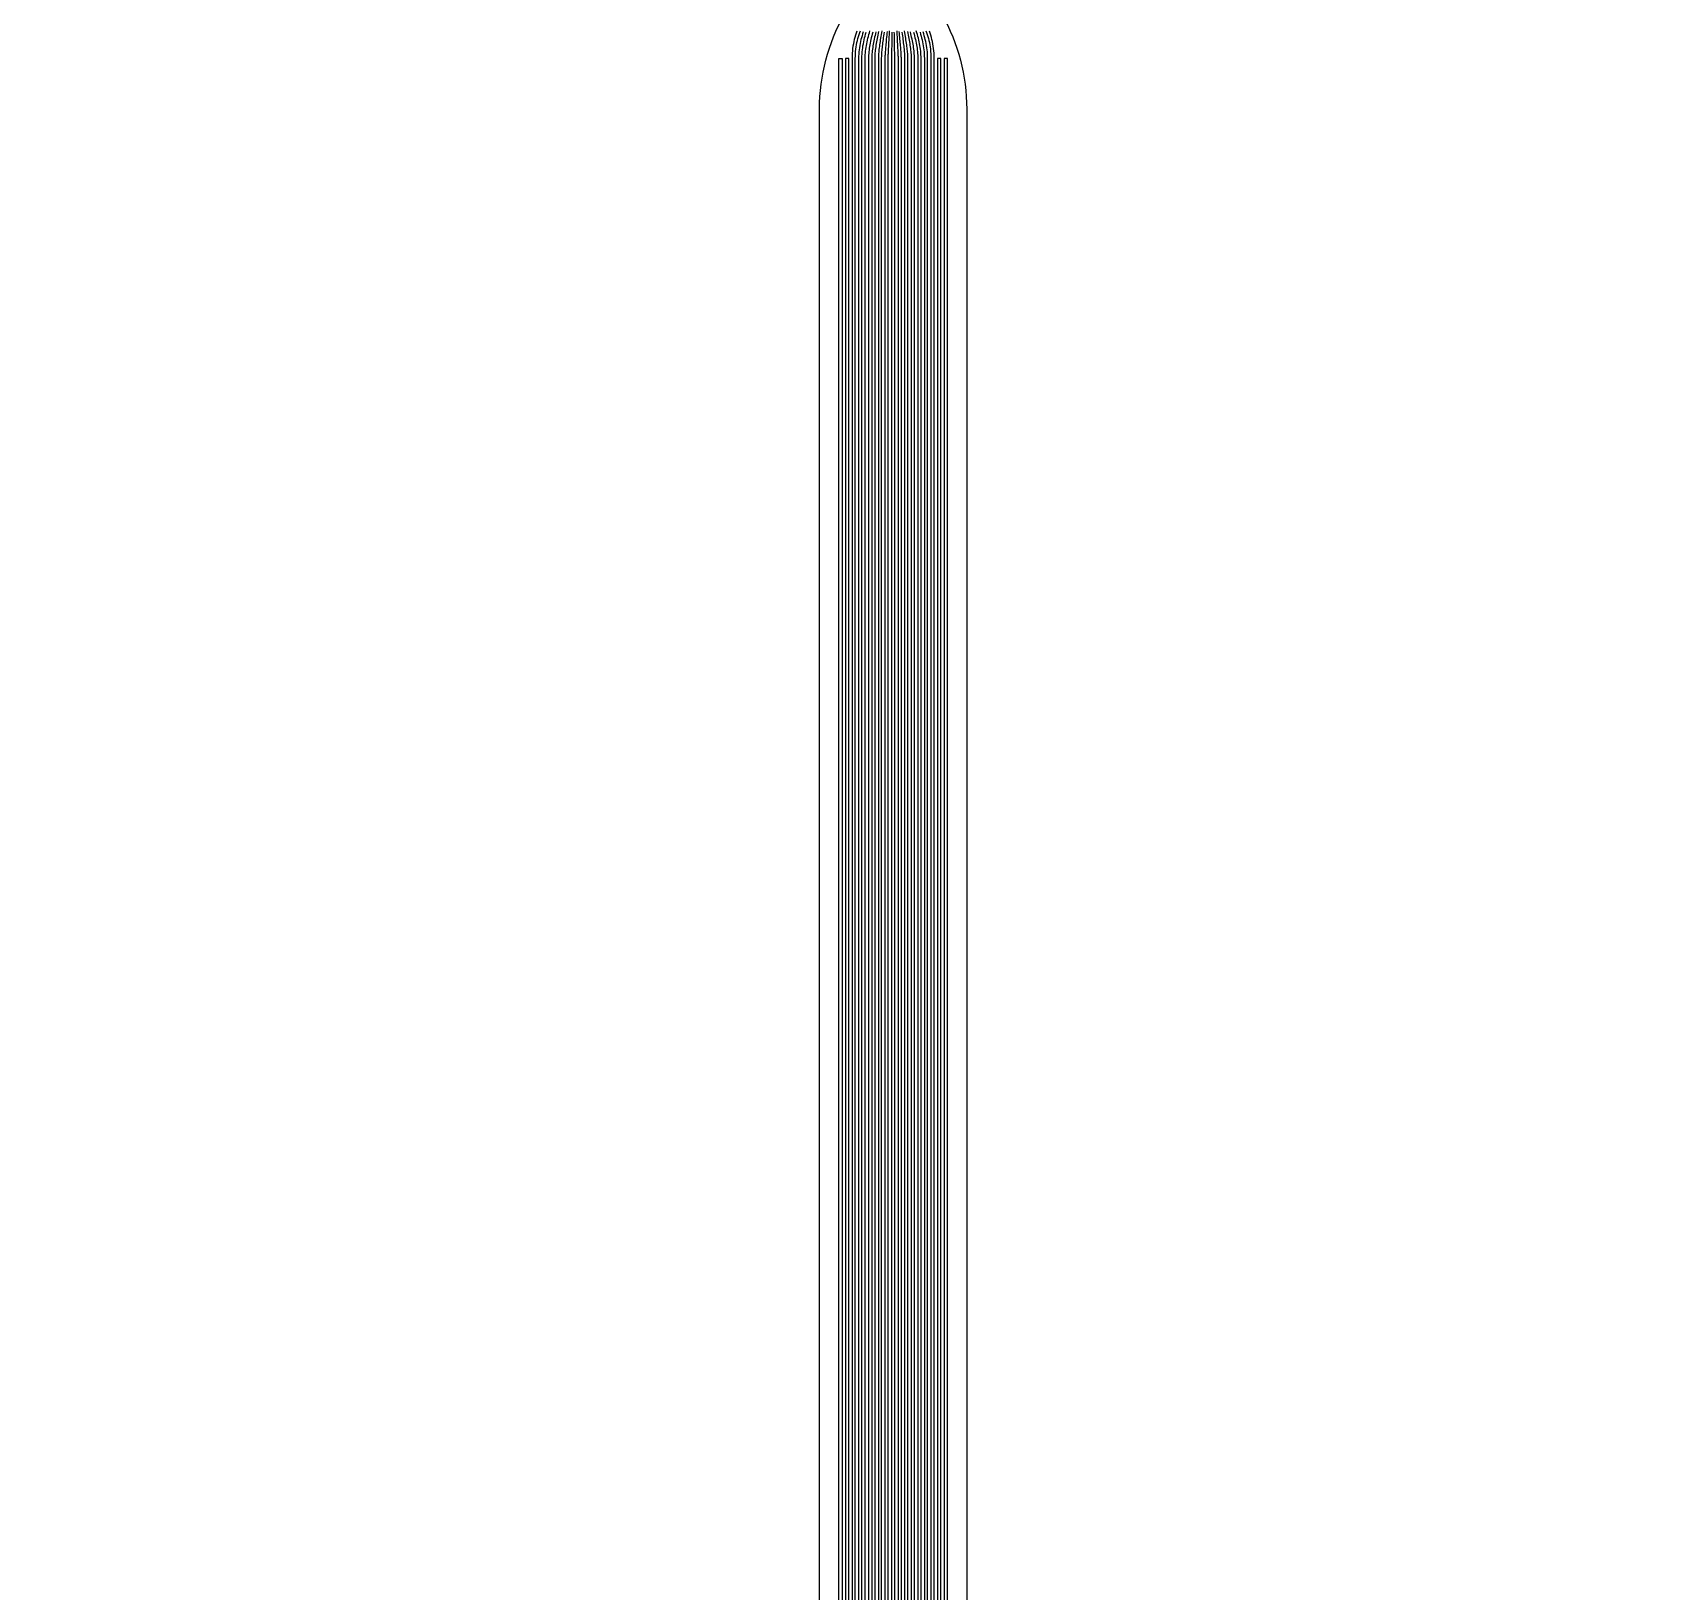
# Model space of a CAD drawing. Header units: millimetres. Extents: x 0 to 9.6, y 0 to 26.9.
# Drawn here: x 0.33 to 8.73, y 13.43 to 21.48 of the extents above; entities that cross this region are included whole.
import ezdxf

# ---------------------------------------------------------------- set-up
doc = ezdxf.new("R2010")
doc.units = ezdxf.units.MM
doc.header["$MEASUREMENT"] = 0
doc.layers.add('Insulation', color=112, linetype='Continuous')
doc.layers.add('Metal', color=52, linetype='Continuous')

msp = doc.modelspace()

# ---------------------------------------------------------------- linework, layer by layer
at = {"layer": 'Insulation'}
msp.add_lwpolyline([(4.398, 4.35), (4.398, 21.0887, -0.128513), (4.5259, 21.5779), (4.5506, 21.6221, 0.128513), (4.6785, 22.1113), (4.6785, 26.75, -0.414214), (4.7785, 26.85, -0.414214), (4.8785, 26.75), (4.8785, 22.1113, 0.128513), (5.0064, 21.6221), (5.0311, 21.5779, -0.128513), (5.159, 21.0887), (5.159, 4.35, 0.414214)], format="xyb", dxfattribs=at)
at = {"layer": 'Metal'}
for points in [[(4.5905, 21.4904), (4.5869, 21.4802), (4.5835, 21.4698), (4.5804, 21.4591), (4.5776, 21.4482), (4.575, 21.437), (4.5727, 21.4256), (4.5707, 21.4138), (4.5691, 21.4017), (4.5677, 21.3893), (4.5668, 21.3766), (4.5662, 21.3635), (4.566, 21.35, 0.0037), (4.566, 21.35), (4.566, 2.9185, -0.414214)], [(4.583, 2.8845), (4.583, 21.35, -0.003664), (4.583, 21.35), (4.5832, 21.3625), (4.5837, 21.3747), (4.5846, 21.3867), (4.5858, 21.3984), (4.5873, 21.4098), (4.5892, 21.421), (4.5913, 21.432), (4.5936, 21.4427), (4.5963, 21.4533), (4.5991, 21.4636), (4.6022, 21.4738), (4.6055, 21.4837), (4.609, 21.4936)], [(4.6238, 21.4868), (4.6206, 21.4771), (4.6176, 21.4673), (4.6147, 21.4574), (4.6121, 21.4474), (4.6097, 21.4372), (4.6075, 21.4269), (4.6056, 21.4164), (4.604, 21.4058), (4.6026, 21.395), (4.6015, 21.384), (4.6007, 21.3729), (4.6002, 21.3615), (4.6, 21.35, 0.003623), (4.6, 21.35), (4.6, 2.8505, -0.414214)], [(4.617, 2.8165), (4.617, 21.3499, -0.005487), (4.617, 21.3501), (4.6172, 21.3614), (4.6178, 21.3725), (4.6186, 21.3836), (4.6197, 21.3944), (4.621, 21.4051), (4.6226, 21.4156), (4.6244, 21.4259), (4.6264, 21.4362), (4.6286, 21.4463), (4.631, 21.4562), (4.6336, 21.4661), (4.6363, 21.4758), (4.6393, 21.4854)], [(4.634, 2.7825), (4.634, 21.3563, -0.010374), (4.634, 21.3565), (4.6345, 21.3693), (4.6352, 21.3788), (4.6361, 21.3884), (4.6372, 21.3979), (4.6386, 21.4074), (4.6401, 21.4169), (4.6419, 21.4263), (4.6438, 21.4358), (4.6459, 21.4452), (4.6482, 21.4546), (4.6507, 21.464), (4.6533, 21.4734), (4.656, 21.4828), (4.6588, 21.4922)], [(4.6729, 21.4851), (4.6704, 21.4757), (4.668, 21.4664), (4.6657, 21.4572), (4.6635, 21.448), (4.6615, 21.4389), (4.6597, 21.4298), (4.6579, 21.4207), (4.6564, 21.4117), (4.655, 21.4027), (4.6538, 21.3938), (4.6528, 21.385), (4.652, 21.3762), (4.6515, 21.3674), (4.6511, 21.3587), (4.651, 21.35, 0.003446), (4.651, 21.35), (4.651, 2.7485, -0.414214)], [(4.6892, 21.4875), (4.687, 21.4781), (4.6848, 21.4688), (4.6827, 21.4597), (4.6807, 21.4506), (4.6789, 21.4416), (4.6771, 21.4327), (4.6755, 21.4239), (4.674, 21.4152), (4.6727, 21.4066), (4.6715, 21.3982), (4.6705, 21.3898), (4.6696, 21.3816), (4.6689, 21.3735), (4.6684, 21.3656), (4.668, 21.3551, 0.009724), (4.668, 21.355), (4.668, 2.7145, -0.414214)], [(4.685, 2.6805), (4.685, 21.3543, -0.009262), (4.685, 21.3545), (4.6853, 21.3637), (4.6858, 21.3709), (4.6863, 21.3783), (4.6871, 21.3859), (4.6879, 21.3936), (4.689, 21.4016), (4.6901, 21.4097), (4.6913, 21.418), (4.6927, 21.4265), (4.6942, 21.4351), (4.6958, 21.4439), (4.6975, 21.4529), (4.6992, 21.462), (4.7011, 21.4712), (4.703, 21.4806), (4.705, 21.4901)], [(4.72, 21.4929), (4.7183, 21.4832), (4.7167, 21.4736), (4.7151, 21.4643), (4.7136, 21.4551), (4.7122, 21.4461), (4.7108, 21.4373), (4.7095, 21.4287), (4.7083, 21.4203), (4.7072, 21.4121), (4.7062, 21.4042), (4.7052, 21.3965), (4.7044, 21.3891), (4.7037, 21.3819), (4.7031, 21.3749), (4.7026, 21.3683), (4.7023, 21.3619), (4.702, 21.3538, 0.008667), (4.702, 21.3536), (4.702, 2.6465, -0.414214)], [(4.719, 2.6125), (4.719, 21.353, -0.007872), (4.719, 21.3531), (4.7192, 21.3601), (4.7195, 21.3656), (4.7199, 21.3716), (4.7203, 21.3779), (4.7209, 21.3845), (4.7215, 21.3914), (4.7222, 21.3987), (4.723, 21.4063), (4.7239, 21.4141), (4.7249, 21.4223), (4.7259, 21.4307), (4.7269, 21.4393), (4.7281, 21.4482), (4.7292, 21.4574), (4.7304, 21.4667), (4.7317, 21.4763), (4.733, 21.4861)], [(4.747, 21.4893), (4.746, 21.4793), (4.7451, 21.4694), (4.7442, 21.4598), (4.7433, 21.4504), (4.7425, 21.4413), (4.7417, 21.4325), (4.7409, 21.424), (4.7402, 21.4158), (4.7395, 21.4079), (4.7389, 21.4004), (4.7383, 21.3932), (4.7378, 21.3864), (4.7373, 21.3799), (4.7369, 21.3739), (4.7366, 21.3682), (4.7363, 21.363), (4.7362, 21.3582), (4.736, 21.3525, 0.006756), (4.736, 21.3523), (4.736, 2.5785, -0.414214)], [(4.753, 2.5445), (4.753, 21.35, -0.002043), (4.753, 21.35), (4.753, 21.3529), (4.7531, 21.3564), (4.7532, 21.3604), (4.7534, 21.3649), (4.7536, 21.3699), (4.7538, 21.3754), (4.7541, 21.3813), (4.7544, 21.3877), (4.7547, 21.3945), (4.7551, 21.4018), (4.7555, 21.4094), (4.7559, 21.4174), (4.7564, 21.4257), (4.7569, 21.4345), (4.7574, 21.4435), (4.7579, 21.4529), (4.7584, 21.4625), (4.759, 21.4725), (4.7596, 21.4827), (4.7602, 21.4931)], [(4.7724, 21.4866), (4.7722, 21.476), (4.772, 21.4656), (4.7718, 21.4556), (4.7716, 21.4459), (4.7715, 21.4366), (4.7713, 21.4276), (4.7711, 21.419), (4.771, 21.4107), (4.7708, 21.4029), (4.7707, 21.3956), (4.7706, 21.3887), (4.7705, 21.3822), (4.7704, 21.3763), (4.7703, 21.3708), (4.7702, 21.3659), (4.7701, 21.3616), (4.7701, 21.3578), (4.77, 21.3529, 0.001983), (4.77, 21.3529), (4.77, 21.35), (4.77, 2.5105, -0.414214)], [(4.787, 2.4765), (4.787, 21.3511, 0.002264), (4.787, 21.3511), (4.787, 21.3546), (4.7869, 21.3578), (4.7869, 21.3616), (4.7868, 21.3659), (4.7867, 21.3708), (4.7866, 21.3763), (4.7865, 21.3822), (4.7864, 21.3887), (4.7863, 21.3956), (4.7862, 21.4029), (4.786, 21.4107), (4.7859, 21.419), (4.7857, 21.4276), (4.7855, 21.4366), (4.7854, 21.4459), (4.7852, 21.4556), (4.785, 21.4656), (4.7848, 21.476), (4.7846, 21.4866)], [(4.7968, 21.4931), (4.7974, 21.4827), (4.798, 21.4725), (4.7986, 21.4625), (4.7991, 21.4529), (4.7996, 21.4435), (4.8001, 21.4345), (4.8006, 21.4257), (4.8011, 21.4174), (4.8015, 21.4094), (4.8019, 21.4018), (4.8023, 21.3945), (4.8026, 21.3877), (4.8029, 21.3813), (4.8032, 21.3754), (4.8034, 21.3699), (4.8036, 21.3649), (4.8038, 21.3604), (4.8039, 21.3564), (4.804, 21.3529), (4.804, 21.35, -0.002043), (4.804, 21.35), (4.804, 2.4765, 0.414214)], [(4.821, 2.5105), (4.821, 21.3523, 0.006756), (4.821, 21.3525), (4.8208, 21.3582), (4.8207, 21.363), (4.8204, 21.3682), (4.8201, 21.3739), (4.8197, 21.3799), (4.8192, 21.3864), (4.8187, 21.3932), (4.8181, 21.4004), (4.8175, 21.4079), (4.8168, 21.4158), (4.8161, 21.424), (4.8153, 21.4325), (4.8145, 21.4413), (4.8137, 21.4504), (4.8128, 21.4598), (4.8119, 21.4694), (4.811, 21.4793), (4.81, 21.4893)], [(4.824, 21.4861), (4.8253, 21.4763), (4.8266, 21.4667), (4.8278, 21.4574), (4.8289, 21.4482), (4.8301, 21.4393), (4.8311, 21.4307), (4.8321, 21.4223), (4.8331, 21.4141), (4.834, 21.4063), (4.8348, 21.3987), (4.8355, 21.3914), (4.8361, 21.3845), (4.8367, 21.3779), (4.8371, 21.3716), (4.8375, 21.3656), (4.8378, 21.3601), (4.8379, 21.3548), (4.838, 21.35, -0.002881), (4.838, 21.35), (4.838, 2.5445, 0.414214)], [(4.855, 2.5785), (4.855, 21.3536, 0.008667), (4.855, 21.3538), (4.8547, 21.3619), (4.8544, 21.3683), (4.8539, 21.3749), (4.8533, 21.3819), (4.8526, 21.3891), (4.8518, 21.3965), (4.8508, 21.4042), (4.8498, 21.4121), (4.8487, 21.4203), (4.8475, 21.4287), (4.8462, 21.4373), (4.8448, 21.4461), (4.8434, 21.4551), (4.8419, 21.4643), (4.8403, 21.4736), (4.8387, 21.4832), (4.837, 21.4929)], [(4.852, 21.4901), (4.854, 21.4806), (4.8559, 21.4712), (4.8578, 21.462), (4.8595, 21.4529), (4.8612, 21.4439), (4.8628, 21.4351), (4.8643, 21.4265), (4.8657, 21.418), (4.8669, 21.4097), (4.868, 21.4016), (4.8691, 21.3936), (4.8699, 21.3859), (4.8707, 21.3783), (4.8712, 21.3709), (4.8717, 21.3637), (4.872, 21.3545, -0.009262), (4.872, 21.3543), (4.872, 2.6125, 0.414214)], [(4.889, 2.6465), (4.889, 21.355, 0.009724), (4.889, 21.3551), (4.8886, 21.3656), (4.8881, 21.3735), (4.8874, 21.3816), (4.8865, 21.3898), (4.8855, 21.3982), (4.8843, 21.4066), (4.883, 21.4152), (4.8815, 21.4239), (4.8799, 21.4327), (4.8781, 21.4416), (4.8763, 21.4506), (4.8743, 21.4597), (4.8722, 21.4688), (4.87, 21.4781), (4.8678, 21.4875)], [(4.8841, 21.4851), (4.8866, 21.4757), (4.889, 21.4664), (4.8913, 21.4572), (4.8935, 21.448), (4.8955, 21.4389), (4.8973, 21.4298), (4.8991, 21.4207), (4.9006, 21.4117), (4.902, 21.4027), (4.9032, 21.3938), (4.9042, 21.385), (4.905, 21.3762), (4.9055, 21.3674), (4.906, 21.3558, -0.010094), (4.906, 21.3556), (4.906, 2.6805, 0.414214)], [(4.923, 2.7145), (4.923, 21.35, 0.003509), (4.923, 21.35), (4.9229, 21.3597), (4.9225, 21.3693), (4.9218, 21.3788), (4.9209, 21.3884), (4.9198, 21.3979), (4.9184, 21.4074), (4.9169, 21.4169), (4.9151, 21.4263), (4.9132, 21.4358), (4.9111, 21.4452), (4.9088, 21.4546), (4.9063, 21.464), (4.9037, 21.4734), (4.901, 21.4828), (4.8982, 21.4922)], [(4.9177, 21.4854), (4.9207, 21.4758), (4.9234, 21.4661), (4.926, 21.4562), (4.9284, 21.4463), (4.9306, 21.4362), (4.9326, 21.4259), (4.9344, 21.4156), (4.936, 21.4051), (4.9373, 21.3944), (4.9384, 21.3836), (4.9392, 21.3725), (4.9398, 21.3614), (4.94, 21.3501, -0.005487), (4.94, 21.3499), (4.94, 2.7485, 0.414214)], [(4.957, 2.7825), (4.957, 21.35, 0.003623), (4.957, 21.35), (4.9568, 21.3615), (4.9563, 21.3729), (4.9555, 21.384), (4.9544, 21.395), (4.953, 21.4058), (4.9514, 21.4164), (4.9495, 21.4269), (4.9473, 21.4372), (4.9449, 21.4474), (4.9423, 21.4574), (4.9394, 21.4673), (4.9364, 21.4771), (4.9332, 21.4868)], [(4.948, 21.4936), (4.9515, 21.4837), (4.9548, 21.4738), (4.9579, 21.4636), (4.9607, 21.4533), (4.9634, 21.4427), (4.9657, 21.432), (4.9678, 21.421), (4.9697, 21.4098), (4.9712, 21.3984), (4.9724, 21.3867), (4.9733, 21.3747), (4.9738, 21.3625), (4.974, 21.35, -0.003664), (4.974, 21.35), (4.974, 2.8165, 0.414214)], [(4.991, 2.8505), (4.991, 21.35, 0.0037), (4.991, 21.35), (4.9908, 21.3635), (4.9902, 21.3766), (4.9893, 21.3893), (4.9879, 21.4017), (4.9863, 21.4138), (4.9843, 21.4256), (4.982, 21.437), (4.9794, 21.4482), (4.9766, 21.4591), (4.9735, 21.4698), (4.9701, 21.4802), (4.9665, 21.4904)]]:
    msp.add_lwpolyline(points, format="xyb", dxfattribs=at)
for points in [[(0.328, 0.135), (0.328, 2.065, -0.414214), (0.363, 2.1), (0.401, 2.1, 0.414214), (0.486, 2.185), (0.486, 2.893, -0.414214), (0.571, 2.978), (4.4215, 2.978, 0.414214), (4.498, 3.0545), (4.498, 21.35), (4.515, 21.35), (4.515, 3.0205, -0.414214), (4.4385, 2.944), (0.605, 2.944, 0.414214), (0.52, 2.859), (0.52, 2.185, 0.414214), (0.605, 2.1), (0.643, 2.1, -0.414214), (0.678, 2.065), (0.678, 0.135, -0.414214), (0.643, 0.1), (0.363, 0.1, -0.414214)], [(0.866, 0.1), (1.146, 0.1, 0.414214), (1.181, 0.135), (1.181, 2.065, 0.414214), (1.146, 2.1), (1.108, 2.1, -0.414214), (1.023, 2.185), (1.023, 2.791, -0.414214), (1.108, 2.876), (4.4725, 2.876, 0.414214), (4.549, 2.9525), (4.549, 21.35), (4.532, 21.35), (4.532, 2.9865, -0.414214), (4.4555, 2.91), (1.074, 2.91, 0.414214), (0.989, 2.825), (0.989, 2.185, -0.414214), (0.904, 2.1), (0.866, 2.1, 0.414214), (0.831, 2.065), (0.831, 0.135, 0.414214)], [(7.908, 0.1), (8.188, 0.1, 0.414214), (8.223, 0.135), (8.223, 2.065, 0.414214), (8.188, 2.1), (8.184, 2.1, -0.414214), (8.099, 2.185), (8.099, 2.757, 0.414214), (8.014, 2.842), (5.1015, 2.842, -0.414214), (5.025, 2.9185), (5.025, 21.35), (5.008, 21.35), (5.008, 2.8845, 0.414214), (5.0845, 2.808), (7.98, 2.808, -0.414214), (8.065, 2.723), (8.065, 2.185, -0.414214), (7.98, 2.1), (7.908, 2.1, 0.414214), (7.873, 2.065), (7.873, 0.135, 0.414214)], [(8.376, 2.065), (8.376, 0.135, 0.414214), (8.411, 0.1), (8.691, 0.1, 0.414214), (8.726, 0.135), (8.726, 2.065, 0.414214), (8.691, 2.1), (8.687, 2.1, -0.414214), (8.602, 2.185), (8.602, 2.825, 0.414214), (8.517, 2.91), (5.1355, 2.91, -0.414214), (5.059, 2.9865), (5.059, 21.35), (5.042, 21.35), (5.042, 2.9525, 0.414214), (5.1185, 2.876), (8.483, 2.876, -0.414214), (8.568, 2.791), (8.568, 2.185, -0.414214), (8.483, 2.1), (8.411, 2.1, 0.414214)]]:
    msp.add_lwpolyline(points, format="xyb", close=True, dxfattribs=at)

doc.saveas('drawing.dxf')
